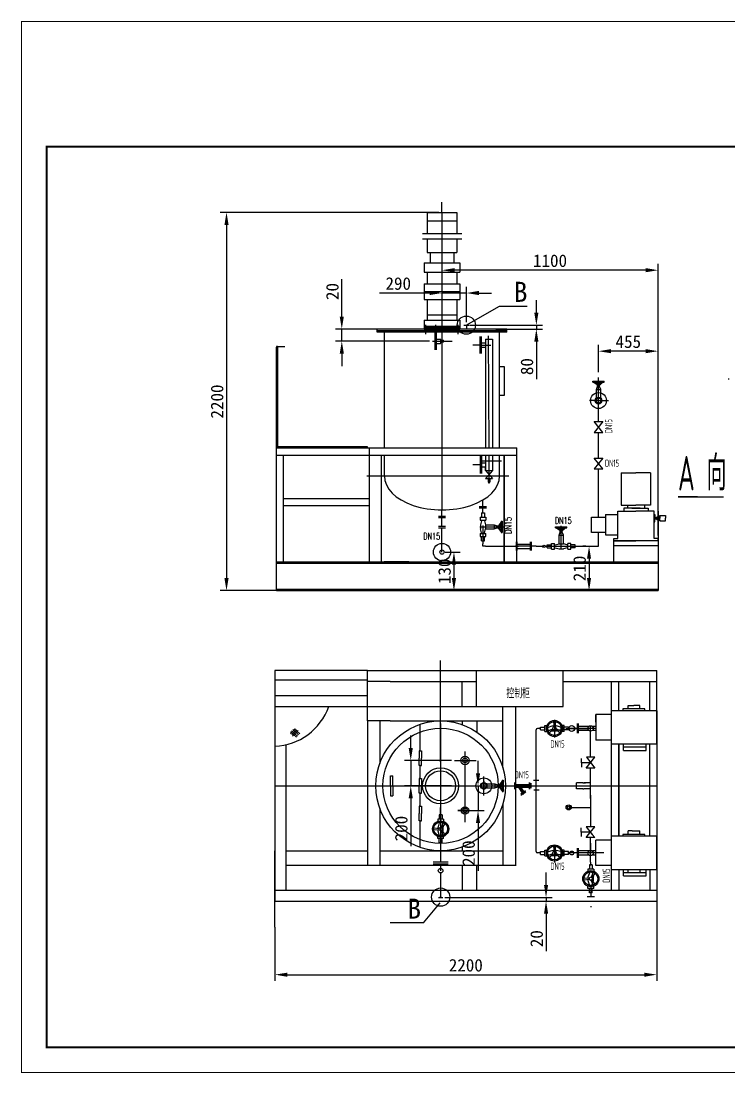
# Model space of a CAD drawing. Header units: millimetres. Extents: x 74 to 371, y 19 to 229.
# Drawn here: x 74.2 to 215.7, y 19.2 to 229.4 of the extents above; entities that cross this region are included whole.
import ezdxf
from ezdxf.enums import TextEntityAlignment as Align

# ---------------------------------------------------------------- set-up
doc = ezdxf.new("R2010")
doc.units = ezdxf.units.MM
doc.header["$PDMODE"] = 35
doc.layers.add('01-轮廓线', color=7, linetype='Continuous', lineweight=35)
doc.styles.add('HZ0', font='romans', dxfattribs={"width": 0.6, "bigfont": 'hztxt0'})
doc.styles.add('S', font='SimSun.ttf')
doc.styles.add('S1', font='isocp.shx', dxfattribs={"width": 0.6, "height": 4.5, "bigfont": 'chinese.shx'})
doc.dimstyles.new('ISO-25', dxfattribs={"dimtxt": 2.5, "dimasz": 2.5, "dimexe": 1.25, "dimexo": 0.625, "dimtad": 1, "dimtxsty": 'Standard', "dimcen": 2.5, "dimadec": 0, "dimazin": 0, "dimtfac": 1, "dimtmove": 0, "dimatfit": 3, "dimfxl": 0, "dimarcsym": 0})

# ---------------------------------------------------------------- blocks, each defined once
blk = doc.blocks.new('*D47')
at = {"color": 0, "lineweight": -2}
for p, q in [((155.84, 175.01), (145.84, 175.01)), ((158.34, 163.15), (158.34, 176.26)), ((163.21, 175.01), (158.34, 175.01)), ((163.21, 169.21), (163.21, 176.26)), ((165.71, 175.01), (168.21, 175.01))]:
    blk.add_line(p, q, dxfattribs=at)
at = {"color": 0}
for points in [[(155.84, 175.43), (155.84, 174.6), (158.34, 175.01)], [(165.71, 175.43), (165.71, 174.6), (163.21, 175.01)]]:
    blk.add_solid(points, dxfattribs=at)
at = {"layer": 'Defpoints', "color": 0}
for p in [(158.34, 175.01), (163.21, 168.59), (158.34, 162.52)]:
    blk.add_point(p, dxfattribs=at)
at = {"color": 0, "insert": (149.59, 176.89), "char_height": 2.5, "attachment_point": 5}
blk.add_mtext('\\A1;290', dxfattribs=at)
blk = doc.blocks.new('*D48')
at = {"color": 0, "lineweight": -2}
for p, q in [((189.63, 159.17), (189.63, 164.64)), ((201.54, 126.58), (201.54, 164.64)), ((199.04, 163.39), (192.13, 163.39))]:
    blk.add_line(p, q, dxfattribs=at)
at = {"color": 0}
for points in [[(192.13, 163.81), (192.13, 162.98), (189.63, 163.39)], [(199.04, 163.81), (199.04, 162.98), (201.54, 163.39)]]:
    blk.add_solid(points, dxfattribs=at)
at = {"layer": 'Defpoints', "color": 0}
for p in [(189.63, 163.39), (189.63, 158.54), (201.54, 125.96)]:
    blk.add_point(p, dxfattribs=at)
at = {"color": 0, "insert": (195.59, 165.27), "char_height": 2.5, "attachment_point": 5}
blk.add_mtext('\\A1;455', dxfattribs=at)
blk = doc.blocks.new('*D49')
at = {"color": 0, "lineweight": -2}
for p, q in [((158.34, 171.46), (158.34, 180.82)), ((201.54, 160.21), (201.54, 180.82)), ((199.04, 179.57), (160.84, 179.57))]:
    blk.add_line(p, q, dxfattribs=at)
at = {"color": 0}
for points in [[(160.84, 179.99), (160.84, 179.16), (158.34, 179.57)], [(199.04, 179.99), (199.04, 179.16), (201.54, 179.57)]]:
    blk.add_solid(points, dxfattribs=at)
at = {"layer": 'Defpoints', "color": 0}
for p in [(158.34, 179.57), (158.34, 170.84), (201.54, 159.58)]:
    blk.add_point(p, dxfattribs=at)
at = {"color": 0, "insert": (179.94, 181.45), "char_height": 2.5, "attachment_point": 5}
blk.add_mtext('\\A1;1100', dxfattribs=at)
blk = doc.blocks.new('*D50')
at = {"color": 0, "lineweight": -2}
for p, q in [((158.96, 123.25), (161.98, 123.25)), ((160.73, 120.75), (160.73, 118.04)), ((158.96, 115.54), (161.98, 115.54))]:
    blk.add_line(p, q, dxfattribs=at)
at = {"color": 0}
for points in [[(160.31, 120.75), (161.14, 120.75), (160.73, 123.25)], [(160.31, 118.04), (161.14, 118.04), (160.73, 115.54)]]:
    blk.add_solid(points, dxfattribs=at)
at = {"layer": 'Defpoints', "color": 0}
for p in [(158.34, 123.25), (158.34, 115.54), (160.73, 115.54)]:
    blk.add_point(p, dxfattribs=at)
at = {"color": 0, "insert": (158.85, 119.4), "char_height": 2.5, "attachment_point": 5, "rotation": 90}
blk.add_mtext('\\A1;130', dxfattribs=at)
blk = doc.blocks.new('*D51')
at = {"color": 0, "lineweight": -2}
for p, q in [((177.2, 171.09), (177.2, 173.59)), ((163.84, 168.59), (178.45, 168.59)), ((177.2, 168.59), (177.2, 167.81)), ((169.12, 167.81), (178.45, 167.81)), ((177.2, 165.31), (177.2, 157.81))]:
    blk.add_line(p, q, dxfattribs=at)
at = {"color": 0}
for points in [[(176.79, 171.09), (177.62, 171.09), (177.2, 168.59)], [(176.79, 165.31), (177.62, 165.31), (177.2, 167.81)]]:
    blk.add_solid(points, dxfattribs=at)
at = {"layer": 'Defpoints', "color": 0}
for p in [(163.21, 168.59), (168.49, 167.81), (177.2, 167.81)]:
    blk.add_point(p, dxfattribs=at)
at = {"color": 0, "insert": (175.33, 160.31), "char_height": 2.5, "attachment_point": 5, "rotation": 90}
blk.add_mtext('\\A1;80', dxfattribs=at)
blk = doc.blocks.new('*D52')
at = {"color": 0, "lineweight": -2}
for p, q in [((157.71, 191.12), (114, 191.12)), ((115.25, 188.62), (115.25, 118.04)), ((135.28, 115.54), (114, 115.54))]:
    blk.add_line(p, q, dxfattribs=at)
at = {"color": 0}
for points in [[(114.84, 188.62), (115.67, 188.62), (115.25, 191.12)], [(114.84, 118.04), (115.67, 118.04), (115.25, 115.54)]]:
    blk.add_solid(points, dxfattribs=at)
at = {"layer": 'Defpoints', "color": 0}
for p in [(158.34, 191.12), (115.25, 115.54), (135.9, 115.54)]:
    blk.add_point(p, dxfattribs=at)
at = {"color": 0, "insert": (113.38, 153.33), "char_height": 2.5, "attachment_point": 5, "rotation": 90}
blk.add_mtext('\\A1;2200', dxfattribs=at)
blk = doc.blocks.new('*D33')
at = {"color": 0, "lineweight": -2}
for p, q in [((201.26, 57.04), (201.26, 37.55)), ((124.94, 48.32), (124.94, 37.55)), ((127.44, 38.8), (198.76, 38.8))]:
    blk.add_line(p, q, dxfattribs=at)
at = {"color": 0}
for points in [[(127.44, 39.21), (127.44, 38.38), (124.94, 38.8)], [(198.76, 39.21), (198.76, 38.38), (201.26, 38.8)]]:
    blk.add_solid(points, dxfattribs=at)
at = {"layer": 'Defpoints', "color": 0}
for p in [(201.26, 57.66), (124.94, 48.94), (201.26, 38.8)]:
    blk.add_point(p, dxfattribs=at)
at = {"color": 0, "insert": (163.1, 40.67), "char_height": 2.5, "attachment_point": 5}
blk.add_mtext('\\A1;2200', dxfattribs=at)
blk = doc.blocks.new('*D34')
at = {"color": 0, "lineweight": -2}
for p, q in [((165.54, 79.04), (165.54, 81.54)), ((162.82, 76.54), (166.79, 76.54)), ((165.54, 76.54), (165.54, 71.62)), ((162.12, 71.62), (166.79, 71.62)), ((165.54, 69.12), (165.54, 59.54))]:
    blk.add_line(p, q, dxfattribs=at)
at = {"color": 0}
for points in [[(165.13, 79.04), (165.96, 79.04), (165.54, 76.54)], [(165.13, 69.12), (165.96, 69.12), (165.54, 71.62)]]:
    blk.add_solid(points, dxfattribs=at)
at = {"layer": 'Defpoints', "color": 0}
for p in [(162.2, 76.54), (161.49, 71.62), (165.54, 71.62)]:
    blk.add_point(p, dxfattribs=at)
at = {"color": 0, "insert": (163.67, 63.08), "char_height": 2.5, "attachment_point": 5, "rotation": 90}
blk.add_mtext('\\A1;200', dxfattribs=at)
blk = doc.blocks.new('*D35')
at = {"color": 0, "lineweight": -2}
for p, q in [((152.09, 84.11), (152.09, 86.61)), ((160.23, 81.61), (150.84, 81.61)), ((152.09, 81.61), (152.09, 76.54)), ((160.23, 76.54), (150.84, 76.54)), ((152.09, 74.04), (152.09, 64.45))]:
    blk.add_line(p, q, dxfattribs=at)
at = {"color": 0}
for points in [[(151.67, 84.11), (152.51, 84.11), (152.09, 81.61)], [(151.67, 74.04), (152.51, 74.04), (152.09, 76.54)]]:
    blk.add_solid(points, dxfattribs=at)
at = {"layer": 'Defpoints', "color": 0}
for p in [(160.85, 81.61), (152.09, 76.54), (160.85, 76.54)]:
    blk.add_point(p, dxfattribs=at)
at = {"color": 0, "insert": (150.21, 68), "char_height": 2.5, "attachment_point": 5, "rotation": 90}
blk.add_mtext('\\A1;200', dxfattribs=at)
blk = doc.blocks.new('*D38')
at = {"color": 0, "lineweight": -2}
for p, q in [((179.14, 56.72), (179.14, 59.22)), ((158.89, 54.22), (180.39, 54.22)), ((163.72, 53.5), (180.39, 53.5)), ((179.14, 54.22), (179.14, 53.5)), ((179.14, 51), (179.14, 43.5))]:
    blk.add_line(p, q, dxfattribs=at)
at = {"color": 0}
for points in [[(178.73, 56.72), (179.56, 56.72), (179.14, 54.22)], [(178.73, 51), (179.56, 51), (179.14, 53.5)]]:
    blk.add_solid(points, dxfattribs=at)
at = {"layer": 'Defpoints', "color": 0}
for p in [(158.27, 54.22), (163.1, 53.5), (179.14, 53.5)]:
    blk.add_point(p, dxfattribs=at)
at = {"color": 0, "insert": (177.27, 46), "char_height": 2.5, "attachment_point": 5, "rotation": 90}
blk.add_mtext('\\A1;20', dxfattribs=at)
blk = doc.blocks.new('*D39')
at = {"color": 0, "lineweight": -2}
for p, q in [((138.3, 170.31), (138.3, 177.81)), ((152.13, 167.81), (137.05, 167.81)), ((138.3, 165.4), (138.3, 167.81)), ((155.84, 165.4), (137.05, 165.4)), ((138.3, 162.9), (138.3, 160.4))]:
    blk.add_line(p, q, dxfattribs=at)
at = {"color": 0}
for points in [[(137.89, 170.31), (138.72, 170.31), (138.3, 167.81)], [(137.89, 162.9), (138.72, 162.9), (138.3, 165.4)]]:
    blk.add_solid(points, dxfattribs=at)
at = {"layer": 'Defpoints', "color": 0}
for p in [(138.3, 167.81), (152.75, 167.81), (156.46, 165.4)]:
    blk.add_point(p, dxfattribs=at)
at = {"color": 0, "insert": (136.43, 175.31), "char_height": 2.5, "attachment_point": 5, "rotation": 90}
blk.add_mtext('\\A1;20', dxfattribs=at)
blk = doc.blocks.new('*D40')
at = {"color": 0, "lineweight": -2}
for p, q in [((187.11, 124.4), (186.49, 124.4)), ((187.74, 121.9), (187.74, 118.04)), ((187.11, 115.54), (186.49, 115.54))]:
    blk.add_line(p, q, dxfattribs=at)
at = {"color": 0}
for points in [[(187.32, 121.9), (188.15, 121.9), (187.74, 124.4)], [(187.32, 118.04), (188.15, 118.04), (187.74, 115.54)]]:
    blk.add_solid(points, dxfattribs=at)
at = {"layer": 'Defpoints', "color": 0}
for p in [(187.74, 124.4), (187.74, 115.54), (187.74, 115.54)]:
    blk.add_point(p, dxfattribs=at)
at = {"color": 0, "insert": (185.86, 119.97), "char_height": 2.5, "attachment_point": 5, "rotation": 90}
blk.add_mtext('\\A1;210', dxfattribs=at)

msp = doc.modelspace()

# ---------------------------------------------------------------- linework, layer by layer
at = {"color": 0}
for p, q in [((158.338, 191.122), (158.338, 193.185)), ((155.347, 191.122), (155.347, 186.874)), ((155.347, 191.122), (161.329, 191.122)), ((155.347, 189.436), (161.329, 189.436)), ((158.338, 191.122), (158.338, 167.815)), ((161.329, 191.122), (161.329, 186.874)), ((154.465, 186.874), (162.337, 186.874)), ((154.465, 185.864), (162.337, 185.864)), ((155.347, 185.864), (155.347, 183.087)), ((161.329, 185.864), (161.329, 183.087)), ((155.347, 183.087), (161.329, 183.087)), ((155.945, 183.087), (155.945, 181.021)), ((160.731, 183.087), (160.731, 181.021)), ((154.749, 181.034), (154.749, 179.207)), ((154.749, 181.034), (161.927, 181.034)), ((154.749, 181.021), (154.749, 179.194)), ((154.749, 181.021), (161.927, 181.021)), ((161.927, 181.034), (161.927, 179.207)), ((161.927, 181.021), (161.927, 179.194)), ((154.749, 179.207), (161.927, 179.207)), ((154.749, 179.194), (161.927, 179.194)), ((155.347, 179.207), (155.347, 176.836)), ((155.347, 179.194), (155.347, 177.804)), ((161.329, 179.207), (161.329, 176.836)), ((161.329, 179.194), (161.329, 177.804)), ((154.749, 176.836), (154.749, 173.74)), ((154.749, 176.836), (161.927, 176.836)), ((161.927, 176.836), (161.927, 173.74)), ((154.749, 175.291), (161.927, 175.291)), ((154.749, 173.74), (161.927, 173.74)), ((155.347, 173.74), (155.347, 169.612)), ((161.329, 173.74), (161.329, 169.612)), ((163.192, 168.586), (169.826, 172.417)), ((169.826, 172.417), (175.359, 172.417)), ((155.458, 170.672), (161.218, 170.672)), ((154.749, 169.612), (154.749, 167.815)), ((154.749, 169.612), (161.927, 169.612)), ((154.749, 168.368), (161.927, 168.368)), ((155.114, 166.792), (155.114, 168.681)), ((157.13, 166.792), (157.13, 168.681)), ((157.13, 166.792), (157.13, 168.681)), ((161.562, 166.792), (161.562, 168.681)), ((161.927, 169.612), (161.927, 167.815)), ((162.688, 168.586), (163.696, 168.586)), ((163.215, 168.586), (163.215, 167.815)), ((161.765, 167.815), (145.378, 167.815)), ((171.298, 167.815), (145.378, 167.815)), ((145.378, 167.216), (145.378, 167.815)), ((145.378, 167.515), (161.765, 167.515)), ((161.765, 167.216), (145.378, 167.216)), ((171.298, 167.216), (145.378, 167.216)), ((146.818, 144.055), (146.818, 167.216)), ((154.749, 168.114), (161.927, 168.114)), ((154.749, 167.815), (161.927, 167.815)), ((156.97, 163.641), (156.97, 167.097)), ((157.258, 163.641), (157.258, 167.097)), ((161.765, 167.515), (171.298, 167.515)), ((165.943, 162.895), (165.943, 166.351)), ((166.231, 162.895), (166.231, 166.351)), ((167.583, 166.465), (167.684, 144.055)), ((169.858, 144.055), (169.858, 167.216)), ((171.298, 167.216), (171.298, 167.815)), ((125.218, 115.543), (125.218, 164.21)), ((125.362, 164.348), (126.9, 164.348)), ((125.506, 144.343), (125.506, 164.21)), ((156.46, 165.396), (160.362, 165.396)), ((157.258, 165.801), (158.034, 165.801)), ((157.258, 164.937), (158.034, 164.937)), ((158.338, 165.396), (158.338, 131.671)), ((165.943, 164.623), (164.503, 164.623)), ((166.231, 165.055), (167.007, 165.055)), ((166.231, 164.623), (168.135, 164.623)), ((166.231, 164.191), (167.007, 164.191)), ((167.007, 165.775), (167.007, 165.055)), ((167.007, 165.775), (168.447, 165.775)), ((167.007, 164.191), (167.007, 144.055)), ((168.447, 165.775), (168.447, 144.055)), ((169.858, 160.309), (170.774, 160.309)), ((170.774, 160.309), (170.774, 154.535)), ((189.635, 153.515), (189.635, 158.141)), ((215.677, 157.755), (215.677, 157.956)), ((188.506, 157.389), (190.764, 157.389)), ((188.506, 157.187), (188.506, 157.389)), ((188.506, 157.187), (190.764, 157.187)), ((188.697, 157.187), (189.333, 156.715)), ((188.866, 157.187), (189.333, 156.841)), ((189.203, 155.74), (189.441, 156.347)), ((189.203, 154.037), (189.203, 155.74)), ((189.203, 155.74), (190.067, 155.74)), ((189.333, 156.905), (189.937, 156.905)), ((189.333, 156.905), (189.333, 156.674)), ((189.333, 156.674), (189.937, 156.674)), ((189.441, 156.905), (189.441, 157.187)), ((189.441, 156.347), (189.441, 156.674)), ((189.441, 156.347), (189.829, 156.347)), ((189.829, 156.905), (189.829, 157.187)), ((189.829, 156.347), (189.829, 156.674)), ((190.067, 155.74), (189.829, 156.347)), ((190.404, 157.187), (189.937, 156.841)), ((190.572, 157.187), (189.937, 156.715)), ((189.937, 156.905), (189.937, 156.674)), ((190.067, 154.037), (190.067, 155.74)), ((190.764, 157.187), (190.764, 157.389)), ((170.774, 154.535), (169.858, 154.535)), ((189.635, 153.515), (187.81, 153.515)), ((188.708, 153.515), (190.438, 153.515)), ((189.635, 149.32), (189.635, 153.918)), ((189.635, 152.449), (189.635, 153.515)), ((190.312, 153.515), (191.603, 153.515)), ((189.635, 151.923), (189.635, 152.449)), ((190.507, 149.32), (188.763, 147.16)), ((190.491, 147.16), (188.779, 149.32)), ((188.779, 149.32), (190.507, 149.32)), ((188.779, 149.32), (190.507, 149.32)), ((189.635, 149.32), (189.635, 149.541)), ((188.763, 147.16), (190.491, 147.16)), ((189.635, 142.034), (189.635, 147.16)), ((125.218, 144.343), (143.395, 144.343)), ((125.218, 117.271), (125.218, 144.055)), ((125.218, 144.055), (143.395, 144.055)), ((143.395, 144.343), (143.395, 144.055)), ((143.395, 144.055), (172.216, 144.055)), ((143.795, 144.055), (143.795, 121.303)), ((172.289, 144.055), (173.305, 144.055)), ((173.305, 121.303), (173.305, 144.055)), ((125.218, 142.615), (141.915, 142.615)), ((126.658, 121.303), (126.658, 142.615)), ((141.915, 142.615), (172.289, 142.615)), ((146.177, 142.615), (146.177, 121.303)), ((146.818, 138.416), (146.818, 142.615)), ((165.943, 142.408), (165.943, 138.952)), ((166.231, 142.408), (166.231, 138.952)), ((166.231, 141.112), (167.007, 141.112)), ((166.32, 141.462), (170.222, 141.462)), ((167.007, 142.615), (167.007, 139.528)), ((167.69, 142.615), (167.716, 136.94)), ((168.447, 142.615), (168.447, 139.528)), ((169.858, 138.416), (169.858, 142.615)), ((170.776, 142.615), (170.776, 121.303)), ((170.776, 121.303), (170.776, 142.615)), ((172.289, 142.615), (173.305, 142.615)), ((190.507, 142.034), (188.763, 139.874)), ((190.491, 139.874), (188.779, 142.034)), ((188.779, 142.034), (190.507, 142.034)), ((188.779, 142.034), (190.507, 142.034)), ((165.943, 140.68), (164.503, 140.68)), ((166.231, 140.248), (167.007, 140.248)), ((167.007, 139.528), (167.007, 140.248)), ((167.007, 139.528), (168.447, 139.528)), ((167.007, 139.528), (168.447, 137.963)), ((168.447, 139.528), (167.007, 137.963)), ((188.763, 139.874), (190.491, 139.874)), ((189.635, 135.414), (189.635, 139.874)), ((194.189, 139.09), (197.114, 139.09)), ((194.189, 139.09), (194.189, 132.607)), ((200.039, 139.09), (197.114, 139.09)), ((200.039, 139.09), (200.039, 132.607)), ((171.672, 138.416), (143.316, 138.416)), ((167.007, 137.963), (168.447, 137.963)), ((167.583, 137.963), (167.583, 137.243)), ((167.583, 137.243), (167.871, 137.243)), ((167.871, 137.963), (167.871, 137.243)), ((189.635, 130.211), (189.635, 135.414)), ((126.658, 133.975), (140.475, 133.975)), ((126.658, 132.535), (140.475, 132.535)), ((140.475, 133.975), (143.795, 133.975)), ((140.475, 132.535), (143.795, 132.535)), ((166.528, 132.304), (166.528, 133.671)), ((194.189, 132.607), (197.114, 132.607)), ((195.407, 132.607), (195.407, 131.991)), ((200.039, 132.607), (197.114, 132.607)), ((198.822, 132.607), (198.822, 131.991)), ((209.286, 134.266), (209.286, 134.266)), ((209.408, 134.266), (214.602, 134.266)), ((159.068, 130.376), (157.608, 130.376)), ((158.338, 130.39), (158.338, 131.671)), ((167.258, 132.304), (165.798, 132.304)), ((167.258, 132.001), (165.798, 132.001)), ((166.24, 131.084), (166.24, 130.22)), ((166.24, 131.084), (166.816, 131.084)), ((166.528, 131.084), (166.528, 132.001)), ((166.816, 131.084), (166.816, 130.22)), ((191.022, 130.729), (193.48, 130.729)), ((193.48, 125.957), (193.48, 131.44)), ((193.48, 131.44), (197.114, 131.44)), ((193.48, 126.661), (193.48, 130.729)), ((197.114, 131.991), (194.698, 131.991)), ((194.698, 131.991), (194.698, 131.44)), ((196.268, 131.991), (197.114, 131.991)), ((197.96, 131.991), (197.114, 131.991)), ((197.114, 131.991), (199.531, 131.991)), ((200.749, 131.44), (197.114, 131.44)), ((199.531, 131.991), (199.531, 131.44)), ((200.749, 125.957), (200.749, 131.44)), ((200.75, 130.742), (200.877, 130.742)), ((200.877, 130.742), (200.877, 130.028)), ((201.538, 131.44), (201.538, 121.303)), ((201.656, 130.283), (201.656, 130.412)), ((201.656, 130.412), (201.913, 130.412)), ((201.913, 130.412), (201.913, 130.558)), ((201.913, 130.558), (203.014, 130.558)), ((201.913, 130.412), (201.913, 130.028)), ((203.014, 130.558), (203.014, 130.028)), ((159.068, 130.073), (157.608, 130.073)), ((159.068, 128.343), (157.608, 128.343)), ((158.338, 128.343), (158.338, 130.069)), ((165.871, 128.29), (170.622, 128.29)), ((165.952, 130.22), (167.104, 130.22)), ((165.952, 130.22), (165.952, 129.644)), ((165.952, 129.644), (167.104, 129.644)), ((166.24, 129.495), (166.025, 128.722)), ((166.025, 128.722), (166.025, 127.858)), ((166.24, 129.644), (166.24, 129.495)), ((166.528, 128.56), (166.528, 125.208)), ((166.816, 129.644), (166.816, 129.495)), ((166.816, 129.495), (167.03, 128.722)), ((167.03, 128.722), (168.752, 128.722)), ((167.03, 128.722), (167.03, 127.858)), ((167.104, 130.22), (167.104, 129.644)), ((168.752, 128.722), (168.752, 127.858)), ((168.752, 128.722), (169.36, 128.484)), ((169.36, 128.484), (169.36, 128.096)), ((169.36, 128.484), (169.686, 128.484)), ((169.918, 128.592), (169.686, 128.592)), ((169.686, 128.592), (169.686, 127.988)), ((170.2, 129.227), (169.727, 128.592)), ((170.2, 129.059), (169.853, 128.592)), ((169.918, 128.592), (169.918, 127.988)), ((169.918, 128.484), (170.2, 128.484)), ((170.2, 129.419), (170.2, 127.161)), ((170.2, 129.419), (170.401, 129.419)), ((170.401, 129.419), (170.401, 127.161)), ((181.044, 128.07), (181.044, 128.271)), ((181.044, 128.271), (183.302, 128.271)), ((182.173, 123.741), (182.173, 128.491)), ((183.302, 128.07), (183.302, 128.271)), ((200.75, 129.313), (200.877, 129.313)), ((200.877, 130.189), (201.132, 130.189)), ((200.877, 129.313), (200.877, 130.028)), ((200.877, 129.866), (201.132, 129.866)), ((201.132, 130.189), (201.364, 130.283)), ((201.132, 130.189), (201.132, 130.028)), ((201.132, 129.866), (201.132, 130.028)), ((201.132, 129.866), (201.364, 129.772)), ((201.364, 130.028), (201.364, 130.283)), ((201.364, 130.283), (201.656, 130.283)), ((201.364, 130.028), (201.364, 129.772)), ((201.364, 129.772), (201.656, 129.772)), ((201.656, 130.283), (201.656, 130.028)), ((201.656, 129.772), (201.656, 130.028)), ((201.656, 129.772), (201.656, 129.643)), ((201.656, 129.643), (201.913, 129.643)), ((201.913, 129.643), (201.913, 130.028)), ((201.913, 129.643), (201.913, 129.498)), ((201.913, 129.498), (203.014, 129.498)), ((203.014, 129.498), (203.014, 130.028)), ((159.068, 128.04), (157.608, 128.04)), ((158.338, 123.249), (158.338, 128.04)), ((165.952, 126.936), (165.952, 126.36)), ((165.952, 126.936), (167.104, 126.936)), ((165.952, 126.36), (167.104, 126.36)), ((166.24, 127.085), (166.025, 127.858)), ((166.24, 127.085), (166.24, 126.936)), ((166.24, 125.496), (166.24, 126.36)), ((166.816, 127.085), (167.03, 127.858)), ((166.816, 127.085), (166.816, 126.936)), ((166.816, 125.496), (166.816, 126.36)), ((167.03, 127.858), (168.752, 127.858)), ((167.104, 126.36), (167.104, 126.936)), ((168.752, 127.858), (169.36, 128.096)), ((169.36, 128.096), (169.686, 128.096)), ((169.918, 127.988), (169.686, 127.988)), ((170.2, 127.352), (169.727, 127.988)), ((170.2, 127.521), (169.853, 127.988)), ((169.918, 128.096), (170.2, 128.096)), ((170.2, 127.161), (170.401, 127.161)), ((181.044, 128.07), (183.302, 128.07)), ((181.236, 128.07), (181.871, 127.597)), ((181.405, 128.07), (181.871, 127.723)), ((181.741, 126.622), (181.98, 127.23)), ((181.741, 124.9), (181.741, 126.622)), ((181.741, 126.622), (182.605, 126.622)), ((181.871, 127.788), (182.476, 127.788)), ((181.871, 127.788), (181.871, 127.556)), ((181.871, 127.556), (182.476, 127.556)), ((181.98, 127.788), (181.98, 128.07)), ((181.98, 127.23), (181.98, 127.556)), ((181.98, 127.23), (182.367, 127.23)), ((182.367, 127.788), (182.367, 128.07)), ((182.367, 127.23), (182.367, 127.556)), ((182.605, 126.622), (182.367, 127.23)), ((182.942, 128.07), (182.476, 127.723)), ((183.111, 128.07), (182.476, 127.597)), ((182.476, 127.788), (182.476, 127.556)), ((182.605, 124.9), (182.605, 126.622)), ((189.635, 124.398), (189.635, 127.178)), ((191.022, 126.661), (193.48, 126.661)), ((166.24, 125.496), (166.816, 125.496)), ((166.528, 125.496), (166.528, 124.92)), ((166.528, 124.398), (166.528, 124.92)), ((167.066, 124.398), (166.528, 124.398)), ((167.066, 124.398), (173.656, 124.398)), ((176.139, 124.398), (173.031, 124.398)), ((173.161, 125.264), (173.161, 123.531)), ((173.305, 125.264), (173.305, 123.531)), ((173.305, 124.795), (175.995, 124.795)), ((175.995, 125.264), (175.995, 123.531)), ((176.139, 125.264), (176.139, 123.531)), ((177.198, 124.398), (176.139, 124.398)), ((177.198, 124.398), (178.724, 124.398)), ((178.983, 124.398), (179.38, 124.398)), ((179.38, 124.11), (179.38, 124.686)), ((179.38, 124.686), (180.244, 124.686)), ((179.38, 124.398), (184.967, 124.398)), ((179.38, 124.11), (180.244, 124.11)), ((180.244, 123.822), (180.244, 124.974)), ((180.244, 124.974), (180.82, 124.974)), ((180.82, 123.822), (180.82, 124.974)), ((180.82, 124.686), (180.968, 124.686)), ((180.82, 124.11), (180.968, 124.11)), ((180.968, 124.686), (181.741, 124.9)), ((180.968, 124.11), (181.741, 123.895)), ((181.741, 124.9), (182.605, 124.9)), ((183.378, 124.686), (182.605, 124.9)), ((183.378, 124.11), (182.605, 123.895)), ((183.378, 124.686), (183.527, 124.686)), ((183.378, 124.11), (183.527, 124.11)), ((184.103, 124.974), (183.527, 124.974)), ((183.527, 123.822), (183.527, 124.974)), ((184.103, 123.822), (184.103, 124.974)), ((184.967, 124.686), (184.103, 124.686)), ((184.967, 124.11), (184.103, 124.11)), ((184.967, 124.11), (184.967, 124.686)), ((184.967, 124.398), (185.838, 124.398)), ((185.838, 124.398), (189.635, 124.398)), ((192.691, 125.497), (192.691, 125.957)), ((192.691, 125.957), (193.48, 125.957)), ((201.538, 125.497), (192.691, 125.497)), ((192.691, 121.303), (192.691, 125.497)), ((192.691, 125.497), (197.114, 125.497)), ((192.691, 124.575), (201.538, 124.575)), ((201.538, 125.497), (197.114, 125.497)), ((201.538, 125.957), (200.749, 125.957)), ((201.538, 125.497), (201.538, 125.957)), ((173.305, 123.964), (175.995, 123.964)), ((180.244, 123.822), (180.82, 123.822)), ((181.741, 123.895), (182.605, 123.895)), ((183.527, 123.822), (184.103, 123.822)), ((125.218, 121.303), (201.538, 121.303)), ((125.218, 121.015), (201.538, 121.015)), ((151.694, 121.303), (146.798, 121.303)), ((201.538, 121.303), (201.538, 115.543)), ((125.218, 115.831), (201.538, 115.831)), ((125.218, 115.543), (201.538, 115.543)), ((158.06, 81.363), (158.06, 101.581)), ((124.94, 99.577), (124.94, 53.497)), ((143.441, 99.577), (124.94, 99.577)), ((143.441, 89.497), (143.441, 99.577)), ((143.441, 99.577), (147.98, 99.577)), ((147.98, 99.577), (201.26, 99.577)), ((165.26, 92.377), (165.26, 99.577)), ((182.54, 92.377), (182.54, 99.577)), ((182.54, 99.577), (185.159, 99.577)), ((201.26, 91.902), (201.26, 99.577)), ((143.441, 97.647), (124.94, 97.647)), ((147.98, 97.417), (143.441, 97.417)), ((147.98, 97.417), (165.26, 97.417)), ((162.38, 92.377), (162.38, 97.417)), ((182.54, 97.417), (201.26, 97.417)), ((192.174, 97.417), (192.174, 59.825)), ((193.692, 91.533), (193.692, 97.417)), ((199.864, 91.533), (199.864, 97.417)), ((201.26, 90.89), (201.26, 97.417)), ((143.441, 94.537), (124.94, 94.537)), ((195.555, 91.902), (195.555, 92.599)), ((195.555, 92.599), (196.71, 92.599)), ((197.865, 92.599), (196.71, 92.599)), ((197.865, 91.902), (197.865, 92.599)), ((124.94, 92.377), (147.98, 92.377)), ((140.78, 92.377), (143.517, 92.377)), ((147.98, 92.377), (182.54, 92.377)), ((170.497, 80.18), (170.497, 92.377)), ((173.027, 92.377), (173.027, 60.526)), ((192.174, 90.764), (189.106, 90.764)), ((189.106, 89.274), (189.106, 90.764)), ((189.106, 90.764), (189.106, 85.679)), ((201.26, 91.533), (192.174, 91.533)), ((192.174, 91.533), (192.174, 84.909)), ((192.174, 90.764), (192.174, 85.679)), ((198.906, 91.902), (194.514, 91.902)), ((194.514, 91.902), (194.514, 91.533)), ((198.906, 91.533), (198.906, 91.902)), ((201.26, 84.909), (201.26, 91.533)), ((201.26, 91.533), (201.26, 57.662)), ((143.441, 89.497), (143.441, 63.577)), ((147.98, 89.497), (143.441, 89.497)), ((145.898, 89.497), (145.898, 81.016)), ((147.98, 89.497), (170.497, 89.497)), ((153.991, 83.501), (153.991, 88.842)), ((158.06, 88.991), (158.06, 62.137)), ((162.381, 89.497), (162.381, 88.755)), ((165.314, 89.497), (165.314, 87.277)), ((178.026, 88.29), (178.89, 88.29)), ((178.026, 87.714), (178.026, 88.29)), ((178.89, 88.578), (179.466, 88.578)), ((178.89, 87.426), (178.89, 88.578)), ((179.466, 87.678), (179.466, 88.327)), ((179.466, 88.29), (179.614, 88.29)), ((179.614, 88.29), (180.387, 88.505)), ((180.387, 88.505), (180.715, 88.505)), ((180.624, 89.319), (180.736, 88.314)), ((180.819, 89.698), (180.819, 86.21)), ((181.015, 89.319), (180.902, 88.314)), ((180.923, 88.505), (181.251, 88.505)), ((182.024, 88.29), (181.251, 88.505)), ((182.024, 88.29), (182.173, 88.29)), ((182.173, 87.678), (182.173, 88.327)), ((182.749, 88.578), (182.326, 88.578)), ((182.749, 87.426), (182.749, 88.578)), ((183.613, 88.29), (182.749, 88.29)), ((183.613, 87.714), (183.613, 88.29)), ((185.445, 87.03), (185.445, 88.974)), ((185.445, 87.03), (185.445, 88.974)), ((185.661, 87.03), (185.661, 88.974)), ((185.661, 87.03), (185.661, 88.974)), ((187.681, 88.415), (185.661, 88.415)), ((188.062, 82.232), (188.062, 88.415)), ((189.106, 88.415), (188.399, 88.415)), ((189.106, 89.274), (189.106, 86.731)), ((129.242, 86.231), (128.029, 87.307)), ((129.063, 87.954), (128.046, 86.936)), ((129.447, 86.474), (128.236, 87.549)), ((129.284, 87.72), (128.318, 86.752)), ((129.594, 87.562), (128.476, 86.442)), ((129.661, 86.715), (128.484, 87.76)), ((129.904, 86.927), (128.791, 87.915)), ((177.168, 63.41), (177.168, 87.714)), ((178.026, 88.002), (177.456, 88.002)), ((178.026, 87.714), (178.89, 87.714)), ((178.89, 87.426), (179.313, 87.426)), ((179.466, 87.714), (179.614, 87.714)), ((179.581, 87.513), (180.508, 87.919)), ((179.614, 87.714), (179.875, 87.642)), ((179.777, 87.175), (180.591, 87.775)), ((180.264, 87.534), (180.387, 87.5)), ((180.387, 87.5), (181.251, 87.5)), ((181.862, 87.175), (181.047, 87.775)), ((182.057, 87.513), (181.13, 87.919)), ((181.374, 87.534), (181.251, 87.5)), ((182.024, 87.714), (181.763, 87.642)), ((182.024, 87.714), (182.173, 87.714)), ((182.749, 87.426), (182.326, 87.426)), ((183.613, 87.714), (182.749, 87.714)), ((183.121, 88.002), (187.757, 88.002)), ((184.953, 88.002), (183.613, 88.002)), ((187.039, 88.002), (184.283, 88.002)), ((187.039, 88.002), (184.283, 88.002)), ((186.115, 88.002), (184.283, 88.002)), ((187.698, 87.59), (185.661, 87.59)), ((189.21, 88.002), (186.186, 88.002)), ((189.106, 87.59), (188.399, 87.59)), ((127.1, 84.723), (127.1, 55.657)), ((192.174, 85.679), (189.106, 85.679)), ((192.174, 84.909), (201.26, 84.909)), ((192.174, 84.909), (192.174, 66.449)), ((193.692, 84.909), (193.692, 66.449)), ((193.692, 66.449), (193.692, 84.909)), ((194.613, 83.614), (194.613, 84.909)), ((199.179, 84.261), (194.613, 84.261)), ((199.179, 83.614), (199.179, 84.909)), ((199.864, 83.614), (199.864, 84.909)), ((153.991, 83.501), (153.761, 83.501)), ((153.761, 83.501), (153.761, 82.061)), ((153.761, 80.621), (153.761, 82.061)), ((153.991, 83.501), (154.222, 83.501)), ((153.991, 83.501), (154.222, 83.501)), ((154.222, 83.501), (154.222, 82.061)), ((154.222, 83.501), (154.222, 82.061)), ((154.222, 80.621), (154.222, 82.061)), ((154.222, 80.621), (154.222, 82.061)), ((162.936, 83.428), (162.936, 69.304)), ((186.222, 81.152), (186.222, 82.015)), ((187.182, 80.072), (188.926, 82.232)), ((187.198, 82.232), (188.91, 80.072)), ((188.926, 82.232), (187.198, 82.232)), ((194.613, 83.614), (199.179, 83.614)), ((153.991, 80.621), (153.761, 80.621)), ((153.991, 77.977), (153.991, 80.621)), ((153.991, 80.621), (154.222, 80.621)), ((153.991, 80.621), (154.222, 80.621)), ((160.855, 81.615), (165.139, 81.615)), ((188.054, 81.152), (186.222, 81.152)), ((186.222, 81.152), (186.222, 80.289)), ((188.91, 80.072), (187.182, 80.072)), ((188.91, 80.072), (187.182, 80.072)), ((188.04, 78.992), (188.046, 80.072)), ((148.009, 76.537), (148.009, 78.553)), ((148.009, 78.553), (148.527, 78.553)), ((148.527, 76.537), (148.527, 78.553)), ((153.991, 77.977), (153.761, 77.977)), ((153.991, 77.977), (153.761, 77.977)), ((153.761, 77.977), (153.761, 76.537)), ((153.761, 77.977), (153.761, 76.537)), ((153.991, 77.977), (154.222, 77.977)), ((153.991, 77.977), (154.222, 77.977)), ((154.222, 77.977), (154.222, 76.537)), ((154.222, 77.977), (154.222, 76.537)), ((166.7, 74.612), (166.7, 78.386)), ((188.04, 75.37), (188.04, 78.992)), ((124.94, 76.537), (201.26, 76.537)), ((148.009, 76.537), (148.009, 74.521)), ((148.527, 76.537), (148.527, 74.521)), ((153.761, 75.097), (153.761, 76.537)), ((153.761, 75.097), (153.761, 76.537)), ((154.222, 75.097), (154.222, 76.537)), ((154.222, 75.097), (154.222, 76.537)), ((165.682, 76.537), (170.833, 76.537)), ((166.7, 77.464), (166.7, 75.735)), ((167.222, 76.969), (168.924, 76.969)), ((167.222, 76.105), (168.924, 76.105)), ((168.924, 76.969), (169.532, 76.731)), ((168.924, 76.969), (168.924, 76.105)), ((168.924, 76.105), (169.532, 76.343)), ((169.532, 76.731), (169.858, 76.731)), ((169.532, 76.731), (169.532, 76.343)), ((169.532, 76.343), (169.858, 76.343)), ((169.858, 76.84), (169.858, 76.235)), ((170.09, 76.84), (169.858, 76.84)), ((170.09, 76.235), (169.858, 76.235)), ((170.372, 77.475), (169.899, 76.84)), ((170.372, 75.6), (169.899, 76.235)), ((170.372, 77.306), (170.025, 76.84)), ((170.372, 75.769), (170.025, 76.235)), ((170.09, 76.84), (170.09, 76.235)), ((170.09, 76.731), (170.372, 76.731)), ((170.09, 76.343), (170.372, 76.343)), ((170.372, 77.666), (170.372, 75.408)), ((170.372, 77.666), (170.573, 77.666)), ((170.573, 77.666), (170.573, 75.408)), ((171.02, 76.537), (173.717, 76.537)), ((172.926, 75.857), (172.926, 77.218)), ((175.904, 76.537), (172.926, 76.537)), ((173.027, 75.857), (173.027, 77.218)), ((173.027, 76.778), (175.803, 76.778)), ((173.027, 76.297), (175.803, 76.297)), ((173.608, 76.271), (174.365, 75.1)), ((173.825, 76.297), (174.692, 74.955)), ((174.059, 76.297), (174.685, 75.328)), ((175.803, 75.857), (175.803, 77.218)), ((175.904, 75.857), (175.904, 77.218)), ((176.102, 77.038), (176.102, 76.095)), ((176.664, 77.682), (177.67, 77.682)), ((176.705, 75.712), (177.733, 75.712)), ((176.764, 76.537), (179.045, 76.537)), ((185.206, 75.944), (185.206, 77.131)), ((185.863, 77.131), (185.206, 77.131)), ((185.863, 75.944), (185.206, 75.944)), ((186.469, 77.131), (185.535, 77.131)), ((186.469, 75.944), (185.863, 75.944)), ((186.469, 77.131), (187.009, 77.131)), ((186.469, 75.944), (186.706, 75.944)), ((187.311, 77.131), (186.706, 77.131)), ((187.311, 75.944), (186.706, 75.944)), ((188.04, 77.131), (187.311, 77.131)), ((188.04, 75.944), (187.311, 75.944)), ((148.009, 74.521), (148.527, 74.521)), ((153.991, 75.097), (153.761, 75.097)), ((153.991, 75.097), (153.761, 75.097)), ((153.991, 75.097), (153.786, 75.097)), ((153.991, 75.097), (153.786, 75.097)), ((153.991, 75.097), (154.222, 75.097)), ((153.991, 75.097), (154.222, 75.097)), ((153.991, 72.442), (153.991, 75.097)), ((153.991, 72.442), (153.991, 75.097)), ((170.372, 75.408), (170.573, 75.408)), ((174.092, 74.912), (175.036, 75.574)), ((174.131, 74.668), (175.075, 75.33)), ((188.04, 73.988), (188.04, 75.43)), ((188.04, 74.667), (188.04, 73.988)), ((188.04, 73.988), (188.04, 70.532)), ((145.898, 72.058), (145.898, 63.577)), ((153.761, 72.442), (153.761, 71.002)), ((153.761, 72.442), (153.761, 71.002)), ((153.991, 72.442), (153.761, 72.442)), ((153.991, 72.442), (153.761, 72.442)), ((153.991, 72.442), (153.786, 72.442)), ((153.991, 72.442), (153.786, 72.442)), ((153.991, 72.442), (154.222, 72.442)), ((153.991, 72.442), (154.222, 72.442)), ((154.222, 72.442), (154.222, 71.002)), ((158.067, 70.682), (158.063, 72.184)), ((162.936, 71.62), (161.495, 71.62)), ((161.495, 71.62), (164.597, 71.62)), ((170.497, 72.895), (170.497, 60.526)), ((183.665, 72.229), (188.04, 72.229)), ((153.761, 69.562), (153.761, 71.002)), ((153.991, 69.562), (153.761, 69.562)), ((153.991, 69.562), (154.222, 69.562)), ((153.991, 64.232), (153.991, 69.562)), ((153.991, 64.232), (153.991, 69.562)), ((154.222, 69.562), (154.222, 71.002)), ((158.636, 69.855), (157.484, 69.855)), ((157.484, 69.855), (157.484, 69.432)), ((157.772, 70.719), (157.772, 69.855)), ((158.348, 70.719), (157.772, 70.719)), ((158.348, 70.719), (158.348, 69.855)), ((158.636, 69.855), (158.636, 69.432)), ((188.04, 69.441), (188.032, 68.361)), ((188.04, 70.532), (188.04, 69.441)), ((156.743, 68.121), (157.749, 68.009)), ((156.743, 67.73), (157.749, 67.843)), ((157.772, 69.131), (157.557, 68.358)), ((157.557, 68.03), (157.557, 68.358)), ((157.557, 67.494), (157.557, 67.822)), ((157.772, 66.721), (157.557, 67.494)), ((158.385, 69.279), (157.735, 69.279)), ((157.772, 69.131), (157.772, 69.279)), ((158.549, 69.164), (158.144, 68.237)), ((158.549, 66.688), (158.144, 67.615)), ((158.887, 68.968), (158.287, 68.154)), ((158.887, 66.883), (158.287, 67.698)), ((158.348, 69.131), (158.348, 69.279)), ((158.348, 69.131), (158.42, 68.87)), ((158.528, 68.481), (158.562, 68.358)), ((158.528, 67.371), (158.562, 67.494)), ((158.562, 67.494), (158.562, 68.358)), ((186.192, 67.281), (186.192, 68.144)), ((186.192, 67.281), (186.192, 66.418)), ((188.024, 67.281), (186.192, 67.281)), ((188.896, 68.361), (187.168, 68.361)), ((187.168, 68.361), (188.379, 66.833)), ((187.659, 66.829), (188.896, 68.361)), ((196.352, 67.515), (195.555, 67.515)), ((195.555, 66.817), (195.555, 67.515)), ((196.352, 67.515), (197.865, 67.515)), ((197.865, 66.817), (197.865, 67.515)), ((157.484, 65.996), (157.484, 66.572)), ((158.636, 65.996), (157.484, 65.996)), ((158.385, 66.572), (157.735, 66.572)), ((157.772, 66.572), (157.772, 66.721)), ((157.772, 65.132), (157.772, 65.996)), ((158.348, 66.721), (158.42, 66.982)), ((158.348, 66.572), (158.348, 66.721)), ((158.348, 65.132), (158.348, 65.996)), ((158.636, 65.996), (158.636, 66.419)), ((187.152, 66.201), (187.659, 66.829)), ((188.88, 66.201), (187.152, 66.201)), ((188.04, 65.057), (188.016, 66.201)), ((188.379, 66.833), (188.88, 66.201)), ((189.106, 60.594), (189.106, 65.679)), ((190.619, 65.679), (189.106, 65.679)), ((192.174, 65.679), (190.619, 65.679)), ((201.26, 66.449), (192.174, 66.449)), ((192.174, 66.449), (192.174, 59.825)), ((192.174, 65.679), (192.174, 60.594)), ((198.906, 66.817), (194.514, 66.817)), ((194.514, 66.817), (194.514, 66.449)), ((198.906, 66.449), (198.906, 66.817)), ((201.26, 59.825), (201.26, 66.449)), ((124.94, 48.317), (124.94, 63.577)), ((127.1, 63.577), (143.441, 63.577)), ((143.441, 63.577), (143.441, 60.697)), ((145.898, 63.577), (147.98, 63.577)), ((145.898, 63.577), (145.898, 60.697)), ((147.98, 63.577), (170.497, 63.577)), ((158.348, 65.132), (157.772, 65.132)), ((158.06, 63.577), (158.06, 61.3)), ((162.381, 64.319), (162.381, 63.577)), ((178.026, 63.122), (177.456, 63.122)), ((178.026, 63.41), (178.89, 63.41)), ((178.026, 62.834), (178.026, 63.41)), ((178.89, 62.546), (178.89, 63.698)), ((178.89, 63.698), (179.466, 63.698)), ((179.466, 62.797), (179.466, 63.447)), ((179.466, 63.41), (179.614, 63.41)), ((179.614, 63.41), (180.387, 63.624)), ((180.387, 63.624), (180.715, 63.624)), ((180.624, 64.439), (180.736, 63.433)), ((180.819, 64.702), (180.819, 61.214)), ((181.015, 64.439), (180.902, 63.433)), ((180.923, 63.624), (181.251, 63.624)), ((182.024, 63.41), (181.251, 63.624)), ((182.024, 63.41), (182.173, 63.41)), ((182.173, 62.797), (182.173, 63.447)), ((182.749, 63.698), (182.326, 63.698)), ((182.749, 62.546), (182.749, 63.698)), ((183.613, 63.41), (182.749, 63.41)), ((183.613, 62.834), (183.613, 63.41)), ((184.283, 63.122), (183.613, 63.122)), ((186.929, 63.122), (184.283, 63.122)), ((185.445, 62.15), (185.445, 64.094)), ((185.661, 62.15), (185.661, 64.094)), ((187.681, 63.535), (185.661, 63.535)), ((188.711, 63.122), (185.954, 63.122)), ((190.723, 63.122), (187.699, 63.122)), ((188.04, 61.253), (188.04, 65.057)), ((188.04, 65.057), (188.04, 63.155)), ((189.106, 63.535), (188.399, 63.535)), ((159.57, 61.3), (156.546, 61.3)), ((178.026, 62.834), (178.89, 62.834)), ((178.89, 62.546), (179.313, 62.546)), ((179.466, 62.834), (179.614, 62.834)), ((179.581, 62.633), (180.508, 63.038)), ((179.614, 62.834), (179.875, 62.761)), ((179.777, 62.294), (180.591, 62.894)), ((180.264, 62.654), (180.387, 62.619)), ((180.387, 62.619), (181.251, 62.619)), ((181.862, 62.294), (181.047, 62.894)), ((182.057, 62.633), (181.13, 63.038)), ((181.374, 62.654), (181.251, 62.619)), ((182.024, 62.834), (181.763, 62.761)), ((182.024, 62.834), (182.173, 62.834)), ((182.749, 62.546), (182.326, 62.546)), ((183.613, 62.834), (182.749, 62.834)), ((187.698, 62.709), (185.661, 62.709)), ((189.106, 62.709), (188.399, 62.709)), ((127.1, 60.697), (147.98, 60.697)), ((145.898, 60.697), (173.027, 60.697)), ((159.57, 60.868), (156.546, 60.868)), ((158.058, 60.868), (158.058, 59.579)), ((158.06, 60.868), (158.06, 59.579)), ((188.672, 59.903), (187.52, 59.903)), ((187.52, 59.903), (187.52, 59.48)), ((187.808, 59.178), (187.594, 58.405)), ((188.421, 59.327), (187.771, 59.327)), ((187.808, 60.767), (187.808, 59.903)), ((188.384, 60.767), (187.808, 60.767)), ((187.808, 59.178), (187.808, 59.327)), ((188.586, 59.211), (188.18, 58.284)), ((188.924, 59.016), (188.324, 58.201)), ((188.384, 60.767), (188.384, 59.903)), ((188.384, 59.178), (188.384, 59.327)), ((188.384, 59.178), (188.457, 58.917)), ((188.672, 59.903), (188.672, 59.48)), ((192.174, 60.594), (189.106, 60.594)), ((192.174, 60.594), (190.619, 60.594)), ((192.174, 59.825), (201.26, 59.825)), ((192.174, 59.825), (192.174, 55.657)), ((193.692, 59.825), (193.692, 55.657)), ((194.613, 58.529), (194.613, 59.825)), ((199.179, 59.177), (194.613, 59.177)), ((195.507, 59.825), (195.507, 59.209)), ((197.927, 59.209), (197.927, 59.825)), ((199.179, 58.529), (199.179, 59.825)), ((199.864, 59.825), (199.864, 57.662)), ((186.78, 58.169), (187.785, 58.056)), ((186.78, 57.778), (187.785, 57.89)), ((187.594, 58.078), (187.594, 58.405)), ((187.594, 57.541), (187.594, 57.869)), ((187.808, 56.768), (187.594, 57.541)), ((187.808, 56.62), (187.808, 56.768)), ((188.586, 56.735), (188.18, 57.662)), ((188.924, 56.931), (188.324, 57.745)), ((188.384, 56.768), (188.457, 57.03)), ((188.384, 56.62), (188.384, 56.768)), ((188.565, 58.528), (188.599, 58.405)), ((188.565, 57.418), (188.599, 57.541)), ((188.599, 57.541), (188.599, 58.405)), ((194.613, 58.529), (199.179, 58.529)), ((199.864, 57.662), (199.864, 55.657)), ((201.26, 57.662), (201.26, 53.497)), ((124.94, 55.657), (183.514, 55.657)), ((158.06, 56.612), (158.06, 54.216)), ((180.605, 55.657), (198.35, 55.657)), ((187.52, 56.044), (187.52, 56.62)), ((188.672, 56.044), (187.52, 56.044)), ((188.421, 56.62), (187.771, 56.62)), ((187.808, 55.18), (187.808, 56.044)), ((188.384, 55.18), (187.808, 55.18)), ((188.096, 56.494), (188.096, 54.586)), ((188.096, 56.044), (188.096, 54.401)), ((188.384, 55.18), (188.384, 56.044)), ((188.672, 56.044), (188.672, 56.467)), ((198.35, 55.657), (201.26, 55.657)), ((124.94, 53.497), (201.26, 53.497)), ((154.63, 49.165), (157.996, 53.177)), ((157.606, 54.216), (158.473, 54.216)), ((158.266, 54.216), (157.813, 54.216)), ((187.384, 54.401), (188.808, 54.401)), ((188.096, 52.493), (188.096, 52.308)), ((154.63, 49.165), (148.001, 49.165))]:
    msp.add_line(p, q, dxfattribs=at)
for p, q in [((191.022, 130.729), (191.022, 126.661)), ((199.864, 66.449), (199.864, 83.614)), ((188.04, 61.253), (188.04, 60.613))]:
    msp.add_line(p, q)
at = {"color": 0, "linetype": 'Continuous'}
for p, q in [((158.06, 59.119), (158.06, 54.216)), ((162.38, 60.526), (162.38, 55.657)), ((165.26, 60.526), (165.26, 55.657))]:
    msp.add_line(p, q, dxfattribs=at)
for points, const_width in [([(74.269, 19.261), (371.269, 19.261), (371.269, 229.261), (74.269, 229.261)], 0.2), ([(79.269, 24.261), (366.269, 24.261), (366.269, 204.261), (79.269, 204.261)], 0.4)]:
    msp.add_lwpolyline(points, close=True, dxfattribs=dict(const_width=const_width))
at = {"color": 0}
msp.add_lwpolyline([(188.248, 130.211), (191.022, 130.211), (191.022, 127.178), (188.248, 127.178)], close=True, dxfattribs=at)
for centre, radius in [((163.192, 168.586), 1.824), ((158.338, 165.396), 0.277), ((189.635, 153.515), 1.592), ((189.635, 153.515), 0.677), ((189.635, 153.515), 0.502), ((158.338, 123.249), 1.728), ((178.724, 124.398), 0.259), ((158.338, 123.249), 0.432), ((158.06, 76.537), 12.96), ((180.819, 88.002), 1.613), ((180.819, 88.002), 1.392), ((180.819, 88.002), 0.322), ((184.283, 88.002), 0.576), ((184.283, 88.002), 0.576), ((188.04, 88.002), 0.547), ((158.06, 76.537), 11.52), ((162.936, 81.615), 0.851), ((162.936, 81.615), 0.461), ((158.06, 76.537), 3.6), ((158.06, 76.537), 3), ((166.7, 76.537), 1.592), ((166.7, 76.537), 0.677), ((166.7, 76.537), 0.502), ((162.936, 71.62), 0.745), ((162.929, 71.634), 0.461), ((183.665, 72.229), 0.51), ((183.665, 72.229), 0.272), ((158.06, 67.926), 1.613), ((158.06, 67.926), 1.392), ((158.06, 67.926), 0.322), ((180.819, 63.122), 1.613), ((180.819, 63.122), 1.392), ((180.819, 63.122), 0.322), ((184.283, 63.122), 0.388), ((188.04, 63.122), 0.547), ((158.058, 59.579), 0.46), ((188.096, 57.973), 1.613), ((188.096, 57.973), 1.392), ((188.096, 57.973), 0.322), ((158.06, 54.3), 1.824)]:
    msp.add_circle(centre, radius, dxfattribs=at)
for centre, radius, start, end in [((125.362, 164.204), 0.144, 2.60008, 177.39992), ((157.044, 165.369), 1.08, 336.42652, 23.57348), ((166.017, 164.623), 1.08, 336.42652, 23.57348), ((166.017, 140.68), 1.08, 336.42652, 23.57348), ((124.448, 96.349), 11.924, 272.36352, 340.54435), ((180.566, 89.313), 0.0576, 6.39067, 100.91703), ((181.072, 89.313), 0.0576, 79.08297, 173.60933), ((177.456, 87.714), 0.288, 90, 180), ((179.558, 87.566), 0.0576, 199.08297, 293.60933), ((179.811, 87.128), 0.0576, 126.39067, 220.91703), ((181.828, 87.128), 0.0576, 319.08297, 53.60933), ((182.08, 87.566), 0.0576, 246.39067, 340.91703), ((174.647, 75.03), 0.0877, 215.00561, 35.00561), ((156.749, 68.179), 0.0576, 169.08297, 263.60933), ((156.749, 67.673), 0.0576, 96.39067, 190.91703), ((158.496, 69.187), 0.0576, 336.39067, 70.91703), ((158.934, 68.934), 0.0576, 49.08297, 143.60933), ((158.496, 66.665), 0.0576, 289.08297, 23.60933), ((158.934, 66.918), 0.0576, 216.39067, 310.91703), ((177.456, 63.41), 0.288, 180, 270), ((180.566, 64.432), 0.0576, 6.39067, 100.91703), ((181.072, 64.432), 0.0576, 79.08297, 173.60933), ((179.558, 62.686), 0.0576, 199.08297, 293.60933), ((179.811, 62.248), 0.0576, 126.39067, 220.91703), ((181.828, 62.248), 0.0576, 319.08297, 53.60933), ((182.08, 62.686), 0.0576, 246.39067, 340.91703), ((188.533, 59.234), 0.0576, 336.39067, 70.91703), ((188.97, 58.982), 0.0576, 49.08297, 143.60933), ((186.786, 58.226), 0.0576, 169.08297, 263.60933), ((186.786, 57.721), 0.0576, 96.39067, 190.91703), ((188.97, 56.965), 0.0576, 216.39067, 310.91703), ((188.533, 56.712), 0.0576, 289.08297, 23.60933)]:
    msp.add_arc(centre, radius, start, end, dxfattribs=at)
msp.add_ellipse((158.338, 138.416), major_axis=(-11.52, 0), ratio=0.5857359, start_param=0, end_param=3.1415927, dxfattribs=at)
at = {"layer": '01-轮廓线', "color": 0}
msp.add_line((209.408, 134.266), (205.566, 134.266), dxfattribs=at)

# ---------------------------------------------------------------- texts
at = {"color": 0, "style": 'S'}
for p in [(174.072, 175.25), (152.795, 51.999)]:
    msp.add_text('B', height=4, dxfattribs=at).set_placement(p, align=Align.MIDDLE_CENTER)
at = {"color": 0, "style": 'S1', "width": 0.6}
msp.add_text('DN15', height=1.44, rotation=90, dxfattribs=at).set_placement((192.381, 146.996))
for s, height, p in [('A 向', 6.912, (205.529, 135.563)), ('DN15', 1.44, (190.924, 140.286)), ('控制柜', 2.016, (171.209, 94.035))]:
    msp.add_text(s, height=height, dxfattribs=at).set_placement(p)
at = {"style": 'HZ0', "width": 0.6}
msp.add_text('DN15', height=1.296, rotation=90, dxfattribs=at).set_placement((172.213, 126.875))
for p in [(180.908, 128.91), (154.606, 125.764)]:
    msp.add_text('DN15', height=1.296, dxfattribs=at).set_placement(p)
at = {"color": 0, "style": 'S1', "width": 0.6}
for p in [(181.44, 84.9), (174.288, 78.733), (181.44, 60.473)]:
    msp.add_text('DN15', height=1.44, dxfattribs=at).set_placement(p, align=Align.MIDDLE)
msp.add_text('DN15', height=1.44, rotation=90, dxfattribs=at).set_placement((191.199, 58.594), align=Align.MIDDLE)

# ---------------------------------------------------------------- dimensions: what is measured, and where the dimension line sits
at = {"color": 0}
for base, p1, p2, text, picture, middle in [((115.253, 115.543), (158.338, 191.122), (135.903, 115.543), '2200', '*D52', (113.378, 153.332)), ((138.304, 167.815), (156.46, 165.396), (152.754, 167.815), '20', '*D39', (136.429, 175.315)), ((177.202, 167.815), (163.215, 168.586), (168.492, 167.815), '80', '*D51', (175.327, 160.315)), ((187.737, 115.543), (187.737, 124.398), (187.737, 115.543), '210', '*D40', (185.862, 119.97)), ((160.725, 115.543), (158.338, 123.249), (158.338, 115.543), '130', '*D50', (158.85, 119.396)), ((152.089, 76.537), (160.855, 81.615), (160.855, 76.537), '200', '*D35', (150.214, 67.996)), ((165.543, 71.62), (162.196, 76.537), (161.495, 71.62), '200', '*D34', (163.668, 63.078)), ((179.142, 53.497), (158.266, 54.216), (163.1, 53.497), '20', '*D38', (177.267, 45.997))]:
    dim = msp.add_linear_dim(base=base, p1=p1, p2=p2, angle=90, text=text, dimstyle='ISO-25', override={"dimtp": -0.009, "dimtm": 0.034, "dimtfac": 0.5, "dimtolj": 1}, dxfattribs=at)
    dim.commit()
    dim.dimension.update_dxf_attribs({"geometry": picture, "text_midpoint": middle})
for base, p1, p2, text, picture, middle in [((158.338, 179.574), (201.538, 159.581), (158.338, 170.839), '1100', '*D49', (179.938, 181.449)), ((158.338, 175.012), (163.215, 168.586), (158.338, 162.522), '290', '*D47', (149.588, 176.887)), ((189.635, 163.394), (201.538, 125.957), (189.635, 158.544), '455', '*D48', (195.587, 165.269)), ((201.26, 38.797), (124.94, 48.942), (201.26, 57.662), '2200', '*D33', (163.1, 40.672))]:
    dim = msp.add_linear_dim(base=base, p1=p1, p2=p2, text=text, dimstyle='ISO-25', override={"dimtp": -0.009, "dimtm": 0.034, "dimtfac": 0.5, "dimtolj": 1}, dxfattribs=at)
    dim.commit()
    dim.dimension.update_dxf_attribs({"geometry": picture, "text_midpoint": middle})

doc.saveas('drawing.dxf')
